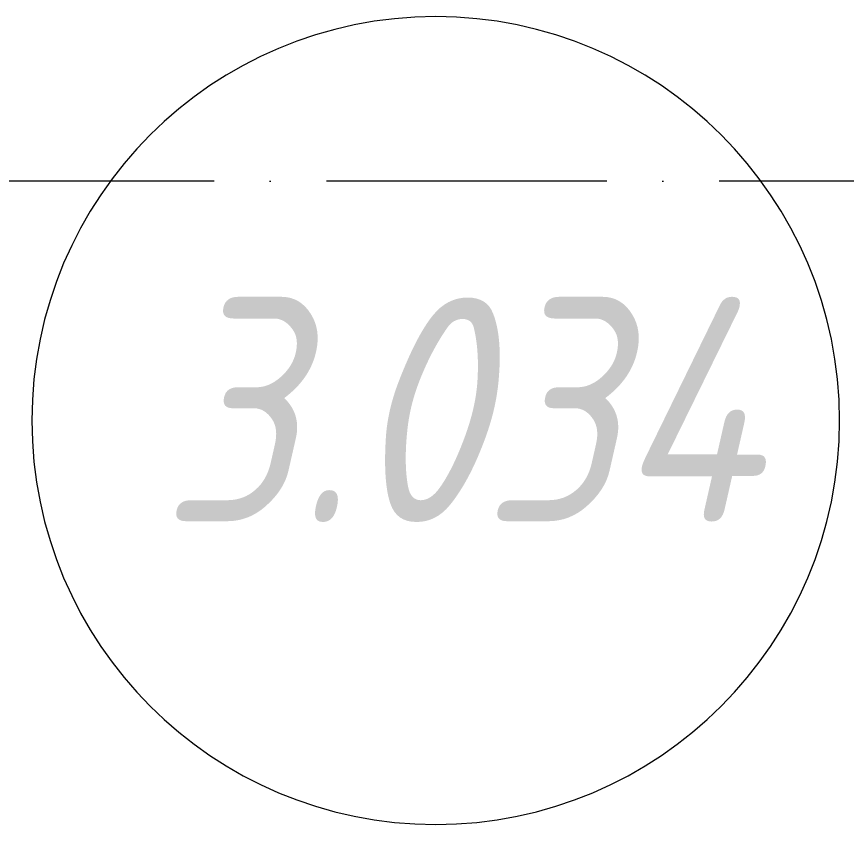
# Model space of a CAD drawing. Header units: millimetres. Extents: x -213536 to 1564669, y -45299 to 942238.
# Drawn here: x 514975 to 516455, y 427739 to 429179 of the extents above; entities that cross this region are included whole.
import ezdxf

# ---------------------------------------------------------------- set-up
doc = ezdxf.new("R2010")
doc.units = ezdxf.units.MM
doc.linetypes.add('50_200_ШТРИХ_1Т_ш5_п1_п1_', pattern=[700, 500, -100, 0, -100])
for name, color, linetype, lineweight in [('3) ЖБ 4м', 3, 'Continuous', 30), ('Марки помещений', 7, 'Continuous', 9), ('Оси-2', 7, '50_200_ШТРИХ_1Т_ш5_п1_п1_', 9)]:
    doc.layers.add(name, color=color, linetype=linetype, lineweight=lineweight)
doc.styles.add('ISOCPEUR_I_2', font='isocpeui.ttf', dxfattribs={"width": 0.85, "height": 2.3})

# ---------------------------------------------------------------- blocks, each defined once
blk = doc.blocks.new('Ось 3 этаж')
at = {"layer": 'Оси-2'}
blk.add_line((535630.4, 428885.4), (428373.3, 428885.4), dxfattribs=at)
blk = doc.blocks.new('AI_Марка_Помещение_х1__Общий_E___ISO-2_1K_ - Номер-16210215-АИ2_03_План отделки стен 3-го этажа _Часть 2_')
at = {"layer": 'Марки помещений'}
for start, end in [(360, 180), (180, 360)]:
    blk.add_arc((0.0391, 0.3125), 2.4, start, end, dxfattribs=at)
blk = doc.blocks.new('3этНиз')
at = {"layer": 'Марки помещений', "color": 3, "xscale": 300, "yscale": 300, "zscale": 99.99999999999993}
blk.add_blockref('AI_Марка_Помещение_х1__Общий_E___ISO-2_1K_ - Номер-16210215-АИ2_03_План отделки стен 3-го этажа _Часть 2_', (515710.8, 428365), dxfattribs=at)
at = {"layer": 'Марки помещений', "color": 114, "true_color": 0x139b48, "insert": (515231.7, 428678), "char_height": 400, "width": 817.721, "attachment_point": 1, "style": 'ISOCPEUR_I_2'}
blk.add_mtext('3.034', dxfattribs=at)

msp = doc.modelspace()

# ---------------------------------------------------------------- block references
at = {"color": 5, "lineweight": 30}
msp.add_blockref('Ось 3 этаж', (0, 0), dxfattribs=at)
at = {"layer": '3) ЖБ 4м'}
msp.add_blockref('3этНиз', (0, 0), dxfattribs=at)

# ---------------------------------------------------------------- texts
at = {"layer": 'Марки помещений', "color": 114, "true_color": 0x139b48, "insert": (515232.5, 428677.9), "char_height": 400, "width": 817.721, "attachment_point": 1, "style": 'ISOCPEUR_I_2'}
msp.add_mtext('3.034', dxfattribs=at)

doc.saveas('drawing.dxf')
